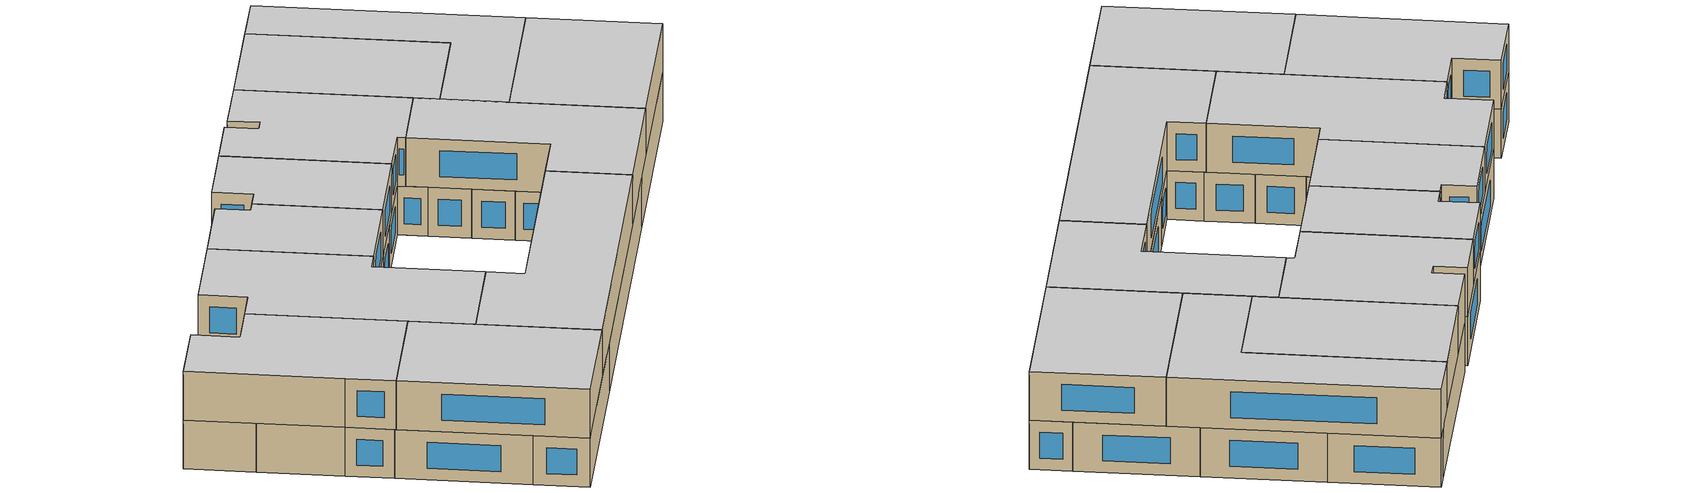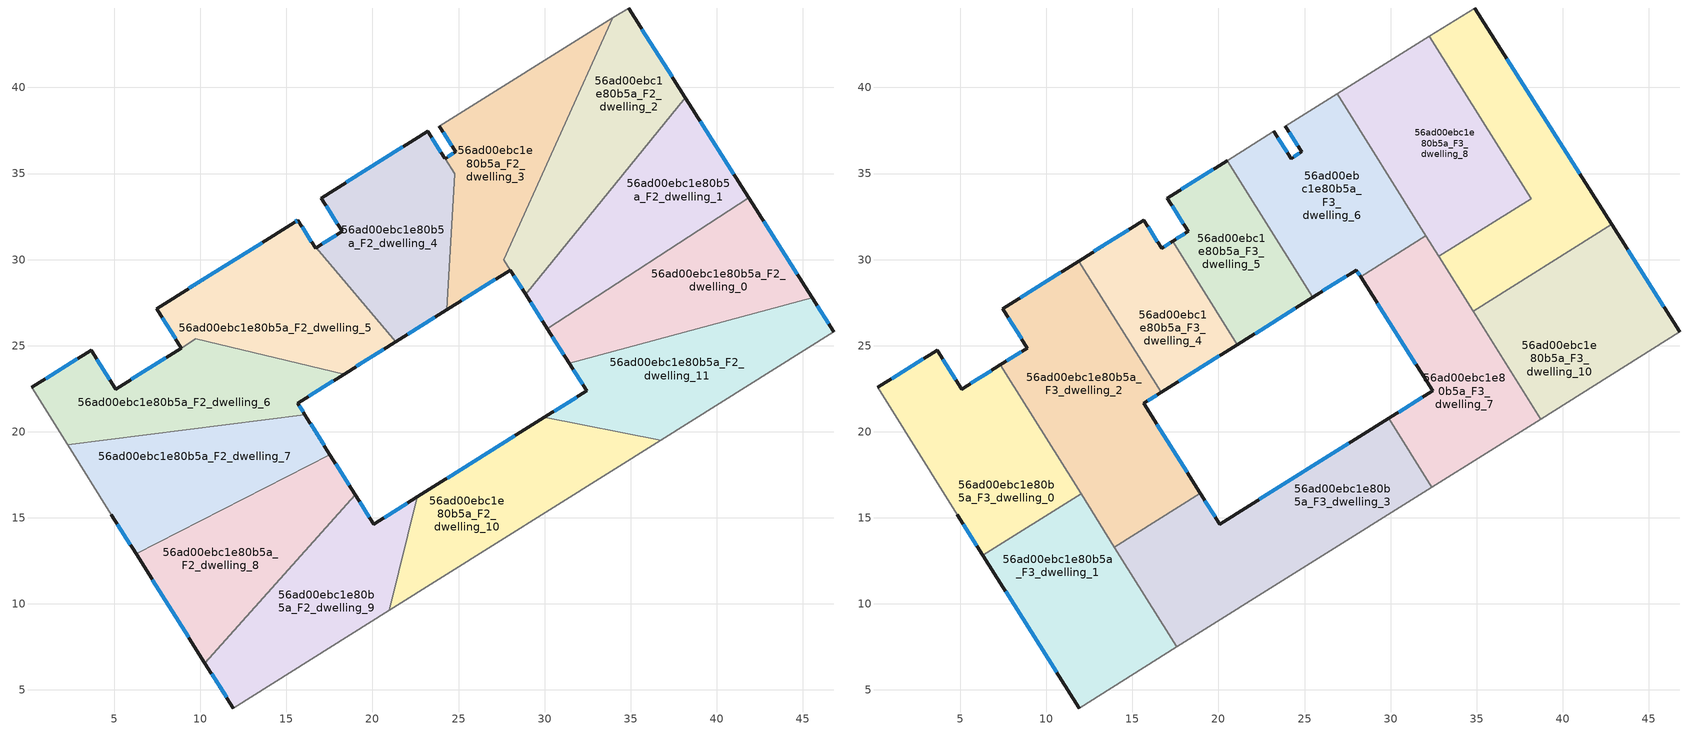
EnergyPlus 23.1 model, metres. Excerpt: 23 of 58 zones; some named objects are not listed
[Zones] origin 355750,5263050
56ad00ebc1e80b5a_F2_dwelling_0
 floor to 56ad00ebc1e80b5a_F1_dwelling_0 (EU_floor_Construction): 41.87,33.59 45.55,27.78 31.42,23.99 30.16,25.99 z6
 wall outside (EU_wall_Construction): 30.16,25.99 31.42,23.99 / 45.55,27.78 41.87,33.59 z6:9
 wall to 56ad00ebc1e80b5a_F2_dwelling_1 (EU_wall_Construction): 41.87,33.59 30.16,25.99 z6:9
 wall to 56ad00ebc1e80b5a_F2_dwelling_11 (EU_wall_Construction): 31.42,23.99 45.55,27.78 z6:9
 window (EU_Window_Construction): 30.46,25.52 31.13,24.46 / 44.69,29.14 42.73,32.23 z6.7:8.3
56ad00ebc1e80b5a_F2_dwelling_1
 floor to 56ad00ebc1e80b5a_F1_dwelling_1 (EU_floor_Construction): 38.18,39.41 41.87,33.59 30.16,25.99 28.9,27.99 z6
 wall outside (EU_wall_Construction): 28.9,27.99 30.16,25.99 / 41.87,33.59 38.18,39.41 z6:9
 wall to 56ad00ebc1e80b5a_F2_dwelling_2 (EU_wall_Construction): 38.18,39.41 28.9,27.99 z6:9
 window (EU_Window_Construction): 29.2,27.52 29.87,26.46 / 41,34.96 39.05,38.04 z6.7:8.3
 ceiling adiabatic (EU_roof_Construction): 32.05,31.39 31.89,31.66 31.28,30.91 z9
56ad00ebc1e80b5a_F2_dwelling_10
 floor to 56ad00ebc1e80b5a_F1_dwelling_10 (EU_floor_Construction): 36.75,19.5 20.97,9.62 22.61,16.22 29.99,20.84 z6
 wall outside (EU_wall_Construction): 29.99,20.84 22.61,16.22 z6:9
 wall to 56ad00ebc1e80b5a_F2_dwelling_11 (EU_wall_Construction): 36.75,19.5 29.99,20.84 z6:9
 wall adiabatic (EU_wall_Construction): 20.97,9.62 36.75,19.5 z6:9
 wall to 56ad00ebc1e80b5a_F2_dwelling_9 (EU_wall_Construction): 22.61,16.22 20.97,9.62 z6:9
 window (EU_Window_Construction): 28.26,19.75 24.34,17.31 z6.7:8.3
56ad00ebc1e80b5a_F2_dwelling_11
 floor to 56ad00ebc1e80b5a_F1_dwelling_11 (EU_floor_Construction): 45.55,27.78 46.81,25.8 36.75,19.5 29.99,20.84 32.44,22.37 31.42,23.99 z6
 wall outside (EU_wall_Construction): 31.42,23.99 32.44,22.37 29.99,20.84 / 46.81,25.8 45.55,27.78 z6:9
 wall adiabatic (EU_wall_Construction): 36.75,19.5 46.81,25.8 z6:9
 window (EU_Window_Construction): 31.87,22.01 30.57,21.2 / 31.66,23.61 32.2,22.75 / 46.51,26.26 45.85,27.31 z6.7:8.3
56ad00ebc1e80b5a_F2_dwelling_2
 floor to 56ad00ebc1e80b5a_F1_dwelling_2 (EU_floor_Construction): 34.88,44.62 38.18,39.41 28.9,27.99 27.64,29.99 33.97,44.05 z6
 wall outside (EU_wall_Construction): 38.18,39.41 34.88,44.62 / 28.01,29.4 28.9,27.99 z6:9
 wall adiabatic (EU_wall_Construction): 34.88,44.62 33.97,44.05 z6:9
 wall to 56ad00ebc1e80b5a_F2_dwelling_3 (EU_wall_Construction): 33.97,44.05 27.64,30 / 27.64,29.99 28.01,29.4 z6:9
 window (EU_Window_Construction): 37.41,40.63 35.66,43.39 / 28.22,29.07 28.69,28.32 z6.7:8.3
56ad00ebc1e80b5a_F2_dwelling_3
 floor to 56ad00ebc1e80b5a_F1_dwelling_3 (EU_floor_Construction): 33.97,44.05 27.64,29.99 28.01,29.4 24.33,27.09 24.77,34.99 24.22,35.87 24.84,36.27 23.88,37.76 z6
 wall outside (EU_wall_Construction): 23.88,37.76 24.84,36.27 24.22,35.87 / 24.33,27.09 28.01,29.4 z6:9
 wall to 56ad00ebc1e80b5a_F2_dwelling_4 (EU_wall_Construction): 24.22,35.87 24.77,34.99 24.33,27.09 z6:9
 wall adiabatic (EU_wall_Construction): 33.97,44.05 23.88,37.76 z6:9
 window (EU_Window_Construction): 24.7,36.18 24.36,35.97 / 24.11,37.41 24.62,36.62 / 25.2,27.63 27.15,28.85 z6.7:8.3
 ceiling adiabatic (EU_roof_Construction): 29.85,34.91 33.97,44.05 26.89,39.64 z9
56ad00ebc1e80b5a_F2_dwelling_4
 floor to 56ad00ebc1e80b5a_F1_dwelling_4 (EU_floor_Construction): 23.22,37.45 24.77,34.99 24.33,27.09 21.34,25.22 16.73,30.69 18.25,31.64 17.03,33.57 z6
 wall outside (EU_wall_Construction): 21.34,25.22 24.33,27.09 / 24.21,35.88 23.22,37.45 17.03,33.57 18.25,31.64 16.73,30.69 z6:9
 wall to 56ad00ebc1e80b5a_F2_dwelling_5 (EU_wall_Construction): 16.73,30.69 21.34,25.22 z6:9
 window (EU_Window_Construction): 22.05,25.66 23.63,26.65 / 17.89,31.42 17.09,30.91 / 17.32,33.12 17.96,32.09 / 21.77,36.54 18.49,34.48 / 23.98,36.25 23.46,37.08 z6.7:8.3
56ad00ebc1e80b5a_F2_dwelling_5
 floor to 56ad00ebc1e80b5a_F1_dwelling_5 (EU_floor_Construction): 16.73,30.69 21.34,25.22 18.37,23.35 9.74,25.39 8.9,24.86 7.46,27.15 15.48,32.17 15.67,32.29 16.7,30.67 z6
 wall outside (EU_wall_Construction): 16.73,30.69 16.7,30.67 15.67,32.29 15.48,32.17 7.46,27.15 8.9,24.86 / 18.37,23.35 21.34,25.22 z6:9
 wall to 56ad00ebc1e80b5a_F2_dwelling_6 (EU_wall_Construction): 8.9,24.86 9.74,25.39 18.37,23.35 z6:9
 window (EU_Window_Construction): 13.59,30.99 9.34,28.33 / 15.62,32.26 15.52,32.2 / 16.46,31.05 15.91,31.91 / 19.07,23.79 20.65,24.78 / 7.79,26.61 8.56,25.4 z6.7:8.3
56ad00ebc1e80b5a_F2_dwelling_6
 floor to 56ad00ebc1e80b5a_F1_dwelling_6 (EU_floor_Construction): 18.37,23.35 15.65,21.65 16.06,21 2.29,19.24 0.2,22.58 3.66,24.74 5.09,22.48 9.74,25.39 z6
 wall outside (EU_wall_Construction): 16.06,21 15.65,21.65 18.37,23.35 / 8.9,24.86 5.09,22.48 3.66,24.74 0.2,22.58 z6:9
 wall to 56ad00ebc1e80b5a_F2_dwelling_7 (EU_wall_Construction): 2.29,19.24 16.06,21 z6:9
 wall adiabatic (EU_wall_Construction): 0.2,22.58 2.29,19.24 z6:9
 window (EU_Window_Construction): 16.29,22.05 17.73,22.95 / 15.97,21.15 15.75,21.5 / 2.85,24.23 1.01,23.08 / 4.75,23.01 3.99,24.21 / 8,24.3 5.98,23.04 z6.7:8.3
56ad00ebc1e80b5a_F2_dwelling_7
 floor to 56ad00ebc1e80b5a_F1_dwelling_7 (EU_floor_Construction): 16.06,21 17.53,18.67 6.27,12.9 4.84,15.17 2.29,19.24 z6
 wall outside (EU_wall_Construction): 17.53,18.67 16.06,21 / 4.84,15.17 6.27,12.9 z6:9
 wall to 56ad00ebc1e80b5a_F2_dwelling_8 (EU_wall_Construction): 6.27,12.9 17.53,18.67 z6:9
 wall adiabatic (EU_wall_Construction): 2.29,19.24 4.84,15.17 z6:9
 window (EU_Window_Construction): 17.19,19.22 16.41,20.45 / 5.18,14.64 5.93,13.43 z6.7:8.3
56ad00ebc1e80b5a_F2_dwelling_8
 floor to 56ad00ebc1e80b5a_F1_dwelling_8 (EU_floor_Construction): 17.53,18.67 19,16.35 10.27,6.57 6.27,12.9 z6
 wall outside (EU_wall_Construction): 19,16.35 17.53,18.67 / 6.27,12.9 10.27,6.57 z6:9
 wall to 56ad00ebc1e80b5a_F2_dwelling_9 (EU_wall_Construction): 10.27,6.57 19,16.35 z6:9
 window (EU_Window_Construction): 18.65,16.89 17.87,18.13 / 7.21,11.41 9.33,8.05 z6.7:8.3
56ad00ebc1e80b5a_F2_dwelling_9
 floor to 56ad00ebc1e80b5a_F1_dwelling_9 (EU_floor_Construction): 22.61,16.22 20.97,9.62 11.92,3.95 10.27,6.57 19,16.35 20.08,14.64 z6
 wall outside (EU_wall_Construction): 22.61,16.22 20.08,14.64 19,16.35 / 10.27,6.57 11.92,3.95 z6:9
 wall adiabatic (EU_wall_Construction): 11.92,3.95 20.97,9.62 z6:9
 window (EU_Window_Construction): 19.82,15.04 19.25,15.95 / 22.02,15.85 20.67,15.01 / 10.66,5.95 11.54,4.56 z6.7:8.3
56ad00ebc1e80b5a_F3_dwelling_0
 floor to 56ad00ebc1e80b5a_F2_dwelling_7 (EU_floor_Construction): 9.65,20.18 12.02,16.4 7.17,13.37 6.27,12.9 4.84,15.17 2.29,19.24 z9
 floor to 56ad00ebc1e80b5a_F2_dwelling_6 (EU_floor_Construction): 7.33,23.88 9.65,20.18 2.29,19.24 0.2,22.58 3.66,24.74 5.09,22.48 z9
 floor to 56ad00ebc1e80b5a_F2_dwelling_8 (EU_floor_Construction): 7.17,13.37 6.32,12.83 6.27,12.9 z9
 wall outside (EU_wall_Construction): 4.84,15.17 6.32,12.83 / 7.33,23.88 5.09,22.48 3.66,24.74 0.2,22.58 z9:12
 wall to 56ad00ebc1e80b5a_F3_dwelling_1 (EU_wall_Construction): 6.32,12.83 12.02,16.4 z9:12
 wall adiabatic (EU_wall_Construction): 0.2,22.58 4.84,15.17 z9:12
 wall to 56ad00ebc1e80b5a_F3_dwelling_2 (EU_wall_Construction): 12.02,16.4 7.33,23.88 z9:12
 window (EU_Window_Construction): 5.19,14.62 5.97,13.38 / 2.85,24.23 1.01,23.08 / 4.75,23.01 3.99,24.21 / 6.8,23.55 5.61,22.81 z9.7:11.3
 ceiling to 56ad00ebc1e80b5a_F4_dwelling_0 (EU_floor_Construction): 12.02,16.4 7.33,23.88 5.09,22.48 3.66,24.74 0.2,22.58 4.84,15.17 6.32,12.83 z12
56ad00ebc1e80b5a_F3_dwelling_1
 floor to 56ad00ebc1e80b5a_F2_dwelling_8 (EU_floor_Construction): 12.28,15.98 14.91,11.77 10.27,6.57 6.32,12.83 7.17,13.37 z9
 floor to 56ad00ebc1e80b5a_F2_dwelling_9 (EU_floor_Construction): 14.91,11.77 17.59,7.5 11.92,3.95 10.27,6.57 z9
 floor to 56ad00ebc1e80b5a_F2_dwelling_7 (EU_floor_Construction): 12.02,16.4 12.28,15.98 7.17,13.37 z9
 wall outside (EU_wall_Construction): 6.32,12.83 11.92,3.95 z9:12
 wall adiabatic (EU_wall_Construction): 11.92,3.95 17.59,7.5 z9:12
 wall to 56ad00ebc1e80b5a_F3_dwelling_3 (EU_wall_Construction): 17.59,7.5 13.96,13.3 z9:12
 wall to 56ad00ebc1e80b5a_F3_dwelling_2 (EU_wall_Construction): 13.96,13.3 12.02,16.4 z9:12
 window (EU_Window_Construction): 7.63,10.74 10.61,6.04 z9.7:11.3
 ceiling to 56ad00ebc1e80b5a_F4_dwelling_1 (EU_floor_Construction): 17.59,7.5 12.02,16.4 6.32,12.83 11.92,3.95 z12
56ad00ebc1e80b5a_F3_dwelling_10
 floor to 56ad00ebc1e80b5a_F2_dwelling_0 (EU_floor_Construction): 42.85,32.05 45.55,27.78 35.93,25.2 34.8,27.01 z9
 floor to 56ad00ebc1e80b5a_F2_dwelling_11 (EU_floor_Construction): 45.55,27.78 46.81,25.8 38.73,20.74 35.93,25.2 z9
 wall outside (EU_wall_Construction): 46.81,25.8 42.85,32.05 z9:12
 wall to 56ad00ebc1e80b5a_F3_dwelling_9 (EU_wall_Construction): 42.85,32.05 34.8,27.01 z9:12
 wall adiabatic (EU_wall_Construction): 38.73,20.74 46.81,25.8 z9:12
 wall to 56ad00ebc1e80b5a_F3_dwelling_7 (EU_wall_Construction): 34.8,27.01 38.73,20.74 z9:12
 window (EU_Window_Construction): 45.88,27.26 43.78,30.58 z9.7:11.3
 ceiling to 56ad00ebc1e80b5a_F4_dwelling_10 (EU_floor_Construction): 46.81,25.8 42.85,32.05 34.8,27.01 38.73,20.74 z12
56ad00ebc1e80b5a_F3_dwelling_2
 floor to 56ad00ebc1e80b5a_F2_dwelling_6 (EU_floor_Construction): 15.58,24.01 16.66,22.28 15.65,21.65 16.06,21 9.65,20.18 7.33,23.88 9.74,25.39 z9
 floor to 56ad00ebc1e80b5a_F2_dwelling_7 (EU_floor_Construction): 16.06,21 17.53,18.67 12.28,15.98 9.65,20.18 z9
 floor to 56ad00ebc1e80b5a_F2_dwelling_5 (EU_floor_Construction): 11.88,29.92 15.58,24.01 9.74,25.39 8.9,24.86 7.46,27.15 z9
 floor to 56ad00ebc1e80b5a_F2_dwelling_8 (EU_floor_Construction): 17.53,18.67 18.95,16.42 13.96,13.3 12.28,15.98 z9
 wall outside (EU_wall_Construction): 18.95,16.42 15.65,21.65 16.66,22.28 / 11.88,29.92 7.46,27.15 8.9,24.86 7.33,23.88 z9:12
 wall to 56ad00ebc1e80b5a_F3_dwelling_4 (EU_wall_Construction): 16.66,22.28 11.88,29.92 z9:12
 wall to 56ad00ebc1e80b5a_F3_dwelling_3 (EU_wall_Construction): 13.96,13.3 18.95,16.42 z9:12
 window (EU_Window_Construction): 15.89,21.8 16.43,22.13 / 18.18,17.65 16.43,20.42 / 8.53,24.63 7.7,24.11 / 7.79,26.61 8.56,25.4 / 10.84,29.27 8.49,27.8 z9.7:11.3
 ceiling to 56ad00ebc1e80b5a_F4_dwelling_2 (EU_floor_Construction): 18.95,16.42 15.65,21.65 16.66,22.28 11.88,29.92 7.46,27.15 8.9,24.86 7.33,23.88 13.96,13.3 z12
56ad00ebc1e80b5a_F3_dwelling_3
 floor to 56ad00ebc1e80b5a_F2_dwelling_10 (EU_floor_Construction): 29.89,20.77 32.39,16.77 20.97,9.62 22.61,16.22 z9
 floor to 56ad00ebc1e80b5a_F2_dwelling_9 (EU_floor_Construction): 22.61,16.22 20.97,9.62 17.59,7.5 14.91,11.77 19,16.35 20.08,14.64 z9
 floor to 56ad00ebc1e80b5a_F2_dwelling_8 (EU_floor_Construction): 18.95,16.42 19,16.35 14.91,11.77 13.96,13.3 z9
 wall outside (EU_wall_Construction): 29.89,20.77 20.08,14.64 18.95,16.42 z9:12
 wall to 56ad00ebc1e80b5a_F3_dwelling_7 (EU_wall_Construction): 32.39,16.77 29.89,20.77 z9:12
 wall adiabatic (EU_wall_Construction): 17.59,7.5 32.39,16.77 z9:12
 window (EU_Window_Construction): 19.81,15.06 19.21,16 / 27.58,19.33 22.38,16.08 z9.7:11.3
 ceiling to 56ad00ebc1e80b5a_F4_dwelling_3 (EU_floor_Construction): 32.39,16.77 29.89,20.77 20.08,14.64 18.95,16.42 13.96,13.3 17.59,7.5 z12
56ad00ebc1e80b5a_F3_dwelling_4
 floor to 56ad00ebc1e80b5a_F2_dwelling_5 (EU_floor_Construction): 16.73,30.69 20,26.81 21.1,25.06 18.37,23.35 15.58,24.01 11.88,29.92 15.67,32.29 16.7,30.67 z9
 floor to 56ad00ebc1e80b5a_F2_dwelling_6 (EU_floor_Construction): 18.37,23.35 16.66,22.28 15.58,24.01 z9
 floor to 56ad00ebc1e80b5a_F2_dwelling_4 (EU_floor_Construction): 17.34,31.07 20,26.81 16.73,30.69 z9
 wall outside (EU_wall_Construction): 16.66,22.28 21.1,25.06 / 17.34,31.07 16.7,30.67 15.67,32.29 11.88,29.92 z9:12
 wall to 56ad00ebc1e80b5a_F3_dwelling_5 (EU_wall_Construction): 21.1,25.06 17.34,31.07 z9:12
 window (EU_Window_Construction): 17.7,22.94 20.06,24.41 / 14.78,31.73 12.77,30.48 / 16.46,31.05 15.91,31.91 / 17.19,30.97 16.85,30.76 z9.7:11.3
 ceiling to 56ad00ebc1e80b5a_F4_dwelling_4 (EU_floor_Construction): 21.1,25.06 17.34,31.07 16.7,30.67 15.67,32.29 11.88,29.92 16.66,22.28 z12
56ad00ebc1e80b5a_F3_dwelling_5
 floor to 56ad00ebc1e80b5a_F2_dwelling_4 (EU_floor_Construction): 20.51,35.75 24.46,29.43 24.33,27.09 21.34,25.22 20,26.81 17.34,31.07 18.25,31.64 17.03,33.57 z9
 floor to 56ad00ebc1e80b5a_F2_dwelling_3 (EU_floor_Construction): 24.46,29.43 25.48,27.81 24.33,27.09 z9
 floor to 56ad00ebc1e80b5a_F2_dwelling_5 (EU_floor_Construction): 20,26.81 21.34,25.22 21.1,25.06 z9
 wall outside (EU_wall_Construction): 21.1,25.06 25.48,27.81 / 20.51,35.75 17.03,33.57 18.25,31.64 17.34,31.07 z9:12
 wall to 56ad00ebc1e80b5a_F3_dwelling_6 (EU_wall_Construction): 25.48,27.81 20.51,35.75 z9:12
 window (EU_Window_Construction): 22.13,25.71 24.45,27.16 / 18.04,31.5 17.55,31.2 / 17.32,33.12 17.96,32.09 / 19.69,35.24 17.85,34.08 z9.7:11.3
 ceiling to 56ad00ebc1e80b5a_F4_dwelling_5 (EU_floor_Construction): 25.48,27.81 20.51,35.75 17.03,33.57 18.25,31.64 17.34,31.07 21.1,25.06 z12
56ad00ebc1e80b5a_F3_dwelling_6
 floor to 56ad00ebc1e80b5a_F2_dwelling_3 (EU_floor_Construction): 26.89,39.64 29.85,34.91 27.64,29.99 28.01,29.4 25.48,27.81 24.46,29.43 24.77,34.99 24.22,35.87 24.84,36.27 23.88,37.76 z9
 floor to 56ad00ebc1e80b5a_F2_dwelling_2 (EU_floor_Construction): 29.85,34.91 31.89,31.66 31.28,30.91 28.26,29.02 27.64,29.99 z9
 floor to 56ad00ebc1e80b5a_F2_dwelling_4 (EU_floor_Construction): 23.22,37.45 24.77,34.99 24.46,29.43 20.51,35.75 z9
 floor adiabatic (EU_floor_Construction): 31.89,31.66 32.05,31.39 31.28,30.91 z9
 wall outside (EU_wall_Construction): 23.88,37.76 24.84,36.27 24.22,35.87 23.22,37.45 / 25.48,27.81 28.01,29.4 28.25,29.01 z9:12
 wall adiabatic (EU_wall_Construction): 23.22,37.45 20.51,35.75 / 26.89,39.64 23.88,37.76 z9:12
 wall to 56ad00ebc1e80b5a_F3_dwelling_7 (EU_wall_Construction): 28.25,29.01 32.05,31.39 z9:12
 wall to 56ad00ebc1e80b5a_F3_dwelling_8 (EU_wall_Construction): 32.05,31.39 26.89,39.64 z9:12
 window (EU_Window_Construction): 23.98,36.24 23.46,37.08 / 24.7,36.18 24.36,35.97 / 24.11,37.41 24.62,36.62 / 28.07,29.31 28.2,29.1 / 26.07,28.18 27.42,29.02 z9.7:11.3
 ceiling to 56ad00ebc1e80b5a_F4_dwelling_6 (EU_floor_Construction): 32.05,31.39 26.89,39.64 23.88,37.76 24.84,36.27 24.22,35.87 23.22,37.45 20.51,35.75 25.48,27.81 28.01,29.4 28.25,29.01 z12
56ad00ebc1e80b5a_F3_dwelling_7
 floor to 56ad00ebc1e80b5a_F2_dwelling_11 (EU_floor_Construction): 35.93,25.2 38.73,20.74 36.75,19.5 29.99,20.84 32.44,22.37 31.42,23.99 z9
 floor to 56ad00ebc1e80b5a_F2_dwelling_0 (EU_floor_Construction): 33.91,28.42 35.93,25.2 31.42,23.99 30.16,25.99 z9
 floor to 56ad00ebc1e80b5a_F2_dwelling_10 (EU_floor_Construction): 36.75,19.5 32.39,16.77 29.89,20.77 29.99,20.84 z9
 floor to 56ad00ebc1e80b5a_F2_dwelling_1 (EU_floor_Construction): 32.05,31.39 33.91,28.42 30.16,25.99 28.9,27.99 31.28,30.91 z9
 floor to 56ad00ebc1e80b5a_F2_dwelling_2 (EU_floor_Construction): 31.28,30.91 28.9,27.99 28.82,28.12 28.26,29.02 z9
 wall outside (EU_wall_Construction): 28.25,29.01 32.44,22.37 29.89,20.77 z9:12
 wall adiabatic (EU_wall_Construction): 32.39,16.77 38.73,20.74 z9:12
 wall to 56ad00ebc1e80b5a_F3_dwelling_9 (EU_wall_Construction): 34.8,27.01 32.81,30.18 z9:12
 wall to 56ad00ebc1e80b5a_F3_dwelling_8 (EU_wall_Construction): 32.81,30.18 32.05,31.39 z9:12
 window (EU_Window_Construction): 31.84,22 30.49,21.15 / 29.24,27.45 31.46,23.93 z9.7:11.3
 ceiling to 56ad00ebc1e80b5a_F4_dwelling_7 (EU_floor_Construction): 38.73,20.74 32.05,31.39 28.25,29.01 32.44,22.37 29.89,20.77 32.39,16.77 z12
56ad00ebc1e80b5a_F3_dwelling_8
 floor to 56ad00ebc1e80b5a_F2_dwelling_2 (EU_floor_Construction): 32.97,41.83 36.1,36.84 31.89,31.66 29.85,34.91 z9
 floor adiabatic (EU_floor_Construction): 32.25,42.98 32.97,41.83 29.85,34.91 26.89,39.64 z9
 floor to 56ad00ebc1e80b5a_F2_dwelling_1 (EU_floor_Construction): 36.1,36.84 38.16,33.54 32.81,30.18 31.89,31.66 z9
 wall to 56ad00ebc1e80b5a_F3_dwelling_9 (EU_wall_Construction): 32.81,30.18 38.16,33.54 32.25,42.98 z9:12
 wall adiabatic (EU_wall_Construction): 32.25,42.98 26.89,39.64 z9:12
 ceiling to 56ad00ebc1e80b5a_F4_dwelling_8 (EU_floor_Construction): 38.16,33.54 32.25,42.98 26.89,39.64 32.81,30.18 z12
56ad00ebc1e80b5a_F3_dwelling_9
 floor to 56ad00ebc1e80b5a_F2_dwelling_1 (EU_floor_Construction): 38.18,39.41 41.87,33.59 33.91,28.42 32.81,30.18 38.16,33.54 36.1,36.84 z9
 floor to 56ad00ebc1e80b5a_F2_dwelling_2 (EU_floor_Construction): 34.88,44.62 38.18,39.41 36.1,36.84 32.97,41.83 33.97,44.05 z9
 floor to 56ad00ebc1e80b5a_F2_dwelling_0 (EU_floor_Construction): 41.87,33.59 42.85,32.05 34.8,27.01 33.91,28.42 z9
 floor adiabatic (EU_floor_Construction): 33.97,44.05 32.97,41.83 32.25,42.98 z9
 wall outside (EU_wall_Construction): 42.85,32.05 34.88,44.62 z9:12
 wall adiabatic (EU_wall_Construction): 34.88,44.62 32.25,42.98 z9:12
 window (EU_Window_Construction): 40.98,35 36.75,41.67 z9.7:11.3
 ceiling to 56ad00ebc1e80b5a_F4_dwelling_9 (EU_floor_Construction): 42.85,32.05 34.88,44.62 32.25,42.98 38.16,33.54 32.81,30.18 34.8,27.01 z12
[Building]
EU S2 Campaign: North Axis=0; Terrain=City; Solar Distribution=FullExterior
[Site:Location]
Budapest.Ferenc.Liszt.Intl.AP: Latitude=47.437; Longitude=19.256; Time Zone=1; Elevation=185
[SizingPeriod:WeatherFileDays]
AnnualSizingPeriod: Begin Month=1; Begin Day of Month=1; End Month=12; End Day of Month=31; Day of Week for Start Day=Monday; Use Weather File Daylight Saving Period=No; Use Weather File Rain and Snow Indicators=No
[MATERIAL]
EU_InternalMass_Material: Roughness=MediumRough; Thickness=0.1; Conductivity=1; Density=1800; Specific Heat=900; Thermal Absorptance=0.9; Solar Absorptance=0.7; Visible Absorptance=0.7
[MATERIAL:NOMASS] Roughness=MediumRough; Thermal Absorptance=0.9; Solar Absorptance=0.7; Visible Absorptance=0.7
Name | Thermal Resistance
EU_wall_NoMass | 0.832559
EU_roof_NoMass | 1.39638
EU_floor_NoMass | 0.872794
[WINDOWMATERIAL:SIMPLEGLAZINGSYSTEM]
EU_Window_SimpleGlazing: UFactor=2.79869; Solar Heat Gain Coefficient=0.75; Visible Transmittance=0.75
[CONSTRUCTION]
EU_wall_Construction: EU_wall_NoMass
EU_roof_Construction: EU_roof_NoMass
EU_floor_Construction: EU_floor_NoMass
EU_Window_Construction: EU_Window_SimpleGlazing
EU_InternalMass_Construction: EU_InternalMass_Material
[ZONE] Type=1; Multiplier=1; Ceiling Height=autocalculate; Floor Area=autocalculate; Part of Total Floor Area=Yes
Name | Volume
56ad00ebc1e80b5a_F2_dwelling_0 | 193.607
56ad00ebc1e80b5a_F3_dwelling_0; 56ad00ebc1e80b5a_F3_dwelling_9 | 211.201
56ad00ebc1e80b5a_F2_dwelling_1 | 193.589
56ad00ebc1e80b5a_F3_dwelling_1 | 211.216
56ad00ebc1e80b5a_F2_dwelling_10 | 193.592
56ad00ebc1e80b5a_F3_dwelling_10 | 211.165
56ad00ebc1e80b5a_F2_dwelling_11 | 193.602
56ad00ebc1e80b5a_F2_dwelling_2 | 192.491
56ad00ebc1e80b5a_F3_dwelling_2 | 284.892
56ad00ebc1e80b5a_F2_dwelling_3 | 199.262
56ad00ebc1e80b5a_F3_dwelling_3 | 284.901
56ad00ebc1e80b5a_F2_dwelling_4 | 188.495
56ad00ebc1e80b5a_F3_dwelling_4 | 137.043
56ad00ebc1e80b5a_F2_dwelling_5 | 195.666
56ad00ebc1e80b5a_F3_dwelling_5 | 137.954
56ad00ebc1e80b5a_F2_dwelling_6 | 192.073
56ad00ebc1e80b5a_F3_dwelling_6 | 211.184
56ad00ebc1e80b5a_F2_dwelling_7 | 193.564
56ad00ebc1e80b5a_F3_dwelling_7 | 211.195
56ad00ebc1e80b5a_F2_dwelling_8 | 193.62
56ad00ebc1e80b5a_F3_dwelling_8 | 211.198
56ad00ebc1e80b5a_F2_dwelling_9 | 193.616
[INTERNALMASS] Construction=EU_InternalMass_Construction
Name | Zone or ZoneList | Surface Area
56ad00ebc1e80b5a_F2_dwelling_0_EU_InternalMass | 56ad00ebc1e80b5a_F2_dwelling_0 | 64.5357
56ad00ebc1e80b5a_F2_dwelling_1_EU_InternalMass | 56ad00ebc1e80b5a_F2_dwelling_1 | 64.5297
56ad00ebc1e80b5a_F2_dwelling_2_EU_InternalMass | 56ad00ebc1e80b5a_F2_dwelling_2 | 64.1655
56ad00ebc1e80b5a_F2_dwelling_3_EU_InternalMass | 56ad00ebc1e80b5a_F2_dwelling_3 | 66.4149
56ad00ebc1e80b5a_F2_dwelling_4_EU_InternalMass | 56ad00ebc1e80b5a_F2_dwelling_4 | 62.8324
56ad00ebc1e80b5a_F2_dwelling_5_EU_InternalMass | 56ad00ebc1e80b5a_F2_dwelling_5 | 65.2215
56ad00ebc1e80b5a_F2_dwelling_6_EU_InternalMass | 56ad00ebc1e80b5a_F2_dwelling_6 | 64.0316
56ad00ebc1e80b5a_F2_dwelling_7_EU_InternalMass | 56ad00ebc1e80b5a_F2_dwelling_7 | 64.5212
56ad00ebc1e80b5a_F2_dwelling_8_EU_InternalMass | 56ad00ebc1e80b5a_F2_dwelling_8 | 64.5401
56ad00ebc1e80b5a_F2_dwelling_9_EU_InternalMass | 56ad00ebc1e80b5a_F2_dwelling_9 | 64.5279
56ad00ebc1e80b5a_F2_dwelling_10_EU_InternalMass | 56ad00ebc1e80b5a_F2_dwelling_10 | 64.5308
56ad00ebc1e80b5a_F2_dwelling_11_EU_InternalMass | 56ad00ebc1e80b5a_F2_dwelling_11 | 64.534
56ad00ebc1e80b5a_F3_dwelling_0_EU_InternalMass | 56ad00ebc1e80b5a_F3_dwelling_0 | 70.4003
56ad00ebc1e80b5a_F3_dwelling_1_EU_InternalMass | 56ad00ebc1e80b5a_F3_dwelling_1 | 70.3989
56ad00ebc1e80b5a_F3_dwelling_2_EU_InternalMass | 56ad00ebc1e80b5a_F3_dwelling_2 | 94.9643
56ad00ebc1e80b5a_F3_dwelling_3_EU_InternalMass | 56ad00ebc1e80b5a_F3_dwelling_3 | 94.9614
56ad00ebc1e80b5a_F3_dwelling_4_EU_InternalMass | 56ad00ebc1e80b5a_F3_dwelling_4 | 45.6812
56ad00ebc1e80b5a_F3_dwelling_5_EU_InternalMass | 56ad00ebc1e80b5a_F3_dwelling_5 | 45.9846
56ad00ebc1e80b5a_F3_dwelling_6_EU_InternalMass | 56ad00ebc1e80b5a_F3_dwelling_6 | 70.394
56ad00ebc1e80b5a_F3_dwelling_7_EU_InternalMass | 56ad00ebc1e80b5a_F3_dwelling_7 | 70.4002
56ad00ebc1e80b5a_F3_dwelling_8_EU_InternalMass | 56ad00ebc1e80b5a_F3_dwelling_8 | 70.3995
56ad00ebc1e80b5a_F3_dwelling_9_EU_InternalMass | 56ad00ebc1e80b5a_F3_dwelling_9 | 70.4004
56ad00ebc1e80b5a_F3_dwelling_10_EU_InternalMass | 56ad00ebc1e80b5a_F3_dwelling_10 | 70.3911
[OTHEREQUIPMENT] Fuel Type=Electricity; Design Level Calculation Method=Watts/Area; Power per Zone Floor Area=1; Fraction Latent=0; Fraction Radiant=0; Fraction Lost=0; Carbon Dioxide Generation Rate=0; EndUse Subcategory=EU_Step8_InternalGains
Name | Zone or ZoneList or Space or SpaceList | Schedule
EU_Step8_InternalGain_56ad00ebc1e80b5a_F2_dwelling_0_f000 | 56ad00ebc1e80b5a_F2_dwelling_0 | EU_Step8_GainSchedule_56ad00ebc1e80b5a_F2_dwelling_0_f000
EU_Step8_InternalGain_56ad00ebc1e80b5a_F2_dwelling_1_f000 | 56ad00ebc1e80b5a_F2_dwelling_1 | EU_Step8_GainSchedule_56ad00ebc1e80b5a_F2_dwelling_1_f000
EU_Step8_InternalGain_56ad00ebc1e80b5a_F2_dwelling_2_f000 | 56ad00ebc1e80b5a_F2_dwelling_2 | EU_Step8_GainSchedule_56ad00ebc1e80b5a_F2_dwelling_2_f000
EU_Step8_InternalGain_56ad00ebc1e80b5a_F2_dwelling_3_f000 | 56ad00ebc1e80b5a_F2_dwelling_3 | EU_Step8_GainSchedule_56ad00ebc1e80b5a_F2_dwelling_3_f000
EU_Step8_InternalGain_56ad00ebc1e80b5a_F2_dwelling_4_f000 | 56ad00ebc1e80b5a_F2_dwelling_4 | EU_Step8_GainSchedule_56ad00ebc1e80b5a_F2_dwelling_4_f000
EU_Step8_InternalGain_56ad00ebc1e80b5a_F2_dwelling_5_f000 | 56ad00ebc1e80b5a_F2_dwelling_5 | EU_Step8_GainSchedule_56ad00ebc1e80b5a_F2_dwelling_5_f000
EU_Step8_InternalGain_56ad00ebc1e80b5a_F2_dwelling_6_f000 | 56ad00ebc1e80b5a_F2_dwelling_6 | EU_Step8_GainSchedule_56ad00ebc1e80b5a_F2_dwelling_6_f000
EU_Step8_InternalGain_56ad00ebc1e80b5a_F2_dwelling_7_f000 | 56ad00ebc1e80b5a_F2_dwelling_7 | EU_Step8_GainSchedule_56ad00ebc1e80b5a_F2_dwelling_7_f000
EU_Step8_InternalGain_56ad00ebc1e80b5a_F2_dwelling_8_f000 | 56ad00ebc1e80b5a_F2_dwelling_8 | EU_Step8_GainSchedule_56ad00ebc1e80b5a_F2_dwelling_8_f000
EU_Step8_InternalGain_56ad00ebc1e80b5a_F2_dwelling_9_f000 | 56ad00ebc1e80b5a_F2_dwelling_9 | EU_Step8_GainSchedule_56ad00ebc1e80b5a_F2_dwelling_9_f000
EU_Step8_InternalGain_56ad00ebc1e80b5a_F2_dwelling_10_f000 | 56ad00ebc1e80b5a_F2_dwelling_10 | EU_Step8_GainSchedule_56ad00ebc1e80b5a_F2_dwelling_10_f000
EU_Step8_InternalGain_56ad00ebc1e80b5a_F2_dwelling_11_f000 | 56ad00ebc1e80b5a_F2_dwelling_11 | EU_Step8_GainSchedule_56ad00ebc1e80b5a_F2_dwelling_11_f000
EU_Step8_InternalGain_56ad00ebc1e80b5a_F3_dwelling_0_f000 | 56ad00ebc1e80b5a_F3_dwelling_0 | EU_Step8_GainSchedule_56ad00ebc1e80b5a_F3_dwelling_0_f000
EU_Step8_InternalGain_56ad00ebc1e80b5a_F3_dwelling_1_f000 | 56ad00ebc1e80b5a_F3_dwelling_1 | EU_Step8_GainSchedule_56ad00ebc1e80b5a_F3_dwelling_1_f000
EU_Step8_InternalGain_56ad00ebc1e80b5a_F3_dwelling_2_f000 | 56ad00ebc1e80b5a_F3_dwelling_2 | EU_Step8_GainSchedule_56ad00ebc1e80b5a_F3_dwelling_2_f000
EU_Step8_InternalGain_56ad00ebc1e80b5a_F3_dwelling_3_f000 | 56ad00ebc1e80b5a_F3_dwelling_3 | EU_Step8_GainSchedule_56ad00ebc1e80b5a_F3_dwelling_3_f000
EU_Step8_InternalGain_56ad00ebc1e80b5a_F3_dwelling_4_f000 | 56ad00ebc1e80b5a_F3_dwelling_4 | EU_Step8_GainSchedule_56ad00ebc1e80b5a_F3_dwelling_4_f000
EU_Step8_InternalGain_56ad00ebc1e80b5a_F3_dwelling_5_f000 | 56ad00ebc1e80b5a_F3_dwelling_5 | EU_Step8_GainSchedule_56ad00ebc1e80b5a_F3_dwelling_5_f000
EU_Step8_InternalGain_56ad00ebc1e80b5a_F3_dwelling_6_f000 | 56ad00ebc1e80b5a_F3_dwelling_6 | EU_Step8_GainSchedule_56ad00ebc1e80b5a_F3_dwelling_6_f000
EU_Step8_InternalGain_56ad00ebc1e80b5a_F3_dwelling_7_f000 | 56ad00ebc1e80b5a_F3_dwelling_7 | EU_Step8_GainSchedule_56ad00ebc1e80b5a_F3_dwelling_7_f000
EU_Step8_InternalGain_56ad00ebc1e80b5a_F3_dwelling_8_f000 | 56ad00ebc1e80b5a_F3_dwelling_8 | EU_Step8_GainSchedule_56ad00ebc1e80b5a_F3_dwelling_8_f000
EU_Step8_InternalGain_56ad00ebc1e80b5a_F3_dwelling_9_f000 | 56ad00ebc1e80b5a_F3_dwelling_9 | EU_Step8_GainSchedule_56ad00ebc1e80b5a_F3_dwelling_9_f000
EU_Step8_InternalGain_56ad00ebc1e80b5a_F3_dwelling_10_f000 | 56ad00ebc1e80b5a_F3_dwelling_10 | EU_Step8_GainSchedule_56ad00ebc1e80b5a_F3_dwelling_10_f000
[ZONEVENTILATION:DESIGNFLOWRATE] Schedule=EU_AlwaysOn; Design Flow Rate Calculation Method=AirChanges/Hour; Air Changes per Hour=0.475469; Ventilation Type=Natural; Fan Pressure Rise=0; Fan Total Efficiency=1; Constant Term Coefficient=1; Temperature Term Coefficient=0; Velocity Term Coefficient=0; Velocity Squared Term Coefficient=0; Minimum Indoor Temperature=-100; Maximum Indoor Temperature=100; Delta Temperature=-100; Minimum Outdoor Temperature=-100; Maximum Outdoor Temperature=100; Maximum Wind Speed=40
Name | Zone or ZoneList or Space or SpaceList
EU_ConstantAir_56ad00ebc1e80b5a_F2_dwelling_0 | 56ad00ebc1e80b5a_F2_dwelling_0
EU_ConstantAir_56ad00ebc1e80b5a_F2_dwelling_1 | 56ad00ebc1e80b5a_F2_dwelling_1
EU_ConstantAir_56ad00ebc1e80b5a_F2_dwelling_2 | 56ad00ebc1e80b5a_F2_dwelling_2
EU_ConstantAir_56ad00ebc1e80b5a_F2_dwelling_3 | 56ad00ebc1e80b5a_F2_dwelling_3
EU_ConstantAir_56ad00ebc1e80b5a_F2_dwelling_4 | 56ad00ebc1e80b5a_F2_dwelling_4
EU_ConstantAir_56ad00ebc1e80b5a_F2_dwelling_5 | 56ad00ebc1e80b5a_F2_dwelling_5
EU_ConstantAir_56ad00ebc1e80b5a_F2_dwelling_6 | 56ad00ebc1e80b5a_F2_dwelling_6
EU_ConstantAir_56ad00ebc1e80b5a_F2_dwelling_7 | 56ad00ebc1e80b5a_F2_dwelling_7
EU_ConstantAir_56ad00ebc1e80b5a_F2_dwelling_8 | 56ad00ebc1e80b5a_F2_dwelling_8
EU_ConstantAir_56ad00ebc1e80b5a_F2_dwelling_9 | 56ad00ebc1e80b5a_F2_dwelling_9
EU_ConstantAir_56ad00ebc1e80b5a_F2_dwelling_10 | 56ad00ebc1e80b5a_F2_dwelling_10
EU_ConstantAir_56ad00ebc1e80b5a_F2_dwelling_11 | 56ad00ebc1e80b5a_F2_dwelling_11
EU_ConstantAir_56ad00ebc1e80b5a_F3_dwelling_0 | 56ad00ebc1e80b5a_F3_dwelling_0
EU_ConstantAir_56ad00ebc1e80b5a_F3_dwelling_1 | 56ad00ebc1e80b5a_F3_dwelling_1
EU_ConstantAir_56ad00ebc1e80b5a_F3_dwelling_2 | 56ad00ebc1e80b5a_F3_dwelling_2
EU_ConstantAir_56ad00ebc1e80b5a_F3_dwelling_3 | 56ad00ebc1e80b5a_F3_dwelling_3
EU_ConstantAir_56ad00ebc1e80b5a_F3_dwelling_4 | 56ad00ebc1e80b5a_F3_dwelling_4
EU_ConstantAir_56ad00ebc1e80b5a_F3_dwelling_5 | 56ad00ebc1e80b5a_F3_dwelling_5
EU_ConstantAir_56ad00ebc1e80b5a_F3_dwelling_6 | 56ad00ebc1e80b5a_F3_dwelling_6
EU_ConstantAir_56ad00ebc1e80b5a_F3_dwelling_7 | 56ad00ebc1e80b5a_F3_dwelling_7
EU_ConstantAir_56ad00ebc1e80b5a_F3_dwelling_8 | 56ad00ebc1e80b5a_F3_dwelling_8
EU_ConstantAir_56ad00ebc1e80b5a_F3_dwelling_9 | 56ad00ebc1e80b5a_F3_dwelling_9
EU_ConstantAir_56ad00ebc1e80b5a_F3_dwelling_10 | 56ad00ebc1e80b5a_F3_dwelling_10
[HVACTEMPLATE:ZONE:IDEALLOADSAIRSYSTEM] System Availability Schedule=EU_AlwaysOn; Maximum Heating Supply Air Temperature=50; Minimum Cooling Supply Air Temperature=13; Maximum Heating Supply Air Humidity Ratio=0.0156; Minimum Cooling Supply Air Humidity Ratio=0.0077; Heating Limit=NoLimit; Cooling Limit=NoLimit; Heating Availability Schedule=EU_AlwaysOn; Cooling Availability Schedule=EU_CoolingOff; Dehumidification Control Type=ConstantSensibleHeatRatio; Cooling Sensible Heat Ratio=0.7; Dehumidification Setpoint=60; Humidification Control Type=None; Humidification Setpoint=30; Outdoor Air Method=None; Outdoor Air Flow Rate per Person=0.00944; Outdoor Air Flow Rate per Zone Floor Area=0; Outdoor Air Flow Rate per Zone=0; Demand Controlled Ventilation Type=None; Outdoor Air Economizer Type=NoEconomizer; Heat Recovery Type=None; Sensible Heat Recovery Effectiveness=0.7; Latent Heat Recovery Effectiveness=0.65
Name | Template Thermostat
56ad00ebc1e80b5a_F2_dwelling_0 | EU_HeatOnly_56ad00ebc1e80b5a_F2_dwelling_0
56ad00ebc1e80b5a_F2_dwelling_1 | EU_HeatOnly_56ad00ebc1e80b5a_F2_dwelling_1
56ad00ebc1e80b5a_F2_dwelling_2 | EU_HeatOnly_56ad00ebc1e80b5a_F2_dwelling_2
56ad00ebc1e80b5a_F2_dwelling_3 | EU_HeatOnly_56ad00ebc1e80b5a_F2_dwelling_3
56ad00ebc1e80b5a_F2_dwelling_4 | EU_HeatOnly_56ad00ebc1e80b5a_F2_dwelling_4
56ad00ebc1e80b5a_F2_dwelling_5 | EU_HeatOnly_56ad00ebc1e80b5a_F2_dwelling_5
56ad00ebc1e80b5a_F2_dwelling_6 | EU_HeatOnly_56ad00ebc1e80b5a_F2_dwelling_6
56ad00ebc1e80b5a_F2_dwelling_7 | EU_HeatOnly_56ad00ebc1e80b5a_F2_dwelling_7
56ad00ebc1e80b5a_F2_dwelling_8 | EU_HeatOnly_56ad00ebc1e80b5a_F2_dwelling_8
56ad00ebc1e80b5a_F2_dwelling_9 | EU_HeatOnly_56ad00ebc1e80b5a_F2_dwelling_9
56ad00ebc1e80b5a_F2_dwelling_10 | EU_HeatOnly_56ad00ebc1e80b5a_F2_dwelling_10
56ad00ebc1e80b5a_F2_dwelling_11 | EU_HeatOnly_56ad00ebc1e80b5a_F2_dwelling_11
56ad00ebc1e80b5a_F3_dwelling_0 | EU_HeatOnly_56ad00ebc1e80b5a_F3_dwelling_0
56ad00ebc1e80b5a_F3_dwelling_1 | EU_HeatOnly_56ad00ebc1e80b5a_F3_dwelling_1
56ad00ebc1e80b5a_F3_dwelling_2 | EU_HeatOnly_56ad00ebc1e80b5a_F3_dwelling_2
56ad00ebc1e80b5a_F3_dwelling_3 | EU_HeatOnly_56ad00ebc1e80b5a_F3_dwelling_3
56ad00ebc1e80b5a_F3_dwelling_4 | EU_HeatOnly_56ad00ebc1e80b5a_F3_dwelling_4
56ad00ebc1e80b5a_F3_dwelling_5 | EU_HeatOnly_56ad00ebc1e80b5a_F3_dwelling_5
56ad00ebc1e80b5a_F3_dwelling_6 | EU_HeatOnly_56ad00ebc1e80b5a_F3_dwelling_6
56ad00ebc1e80b5a_F3_dwelling_7 | EU_HeatOnly_56ad00ebc1e80b5a_F3_dwelling_7
56ad00ebc1e80b5a_F3_dwelling_8 | EU_HeatOnly_56ad00ebc1e80b5a_F3_dwelling_8
56ad00ebc1e80b5a_F3_dwelling_9 | EU_HeatOnly_56ad00ebc1e80b5a_F3_dwelling_9
56ad00ebc1e80b5a_F3_dwelling_10 | EU_HeatOnly_56ad00ebc1e80b5a_F3_dwelling_10
[SIZING:ZONE] Zone Cooling Design Supply Air Temperature Input Method=SupplyAirTemperature; Zone Cooling Design Supply Air Temperature=13; Zone Heating Design Supply Air Temperature Input Method=SupplyAirTemperature; Zone Heating Design Supply Air Temperature=50; Zone Cooling Design Supply Air Humidity Ratio=0.008; Zone Heating Design Supply Air Humidity Ratio=0.008; Cooling Design Air Flow Method=DesignDay; Cooling Design Air Flow Rate=0; Cooling Minimum Air Flow per Zone Floor Area=0.000762; Cooling Minimum Air Flow=0; Cooling Minimum Air Flow Fraction=0.2; Heating Design Air Flow Method=DesignDay; Heating Design Air Flow Rate=0; Heating Maximum Air Flow per Zone Floor Area=0.002032; Heating Maximum Air Flow=0.141576; Heating Maximum Air Flow Fraction=0.3; Account for Dedicated Outdoor Air System=No; Dedicated Outdoor Air System Control Strategy=NeutralSupplyAir; Dedicated Outdoor Air Low Setpoint Temperature for Design=autosize; Dedicated Outdoor Air High Setpoint Temperature for Design=autosize; Zone Load Sizing Method=Sensible Load Only No Latent Load; Zone Latent Cooling Design Supply Air Humidity Ratio Input Method=HumidityRatioDifference; Zone Cooling Design Supply Air Humidity Ratio Difference=0.005; Zone Latent Heating Design Supply Air Humidity Ratio Input Method=HumidityRatioDifference; Zone Humidification Design Supply Air Humidity Ratio Difference=0.005
56ad00ebc1e80b5a_F2_dwelling_0; 56ad00ebc1e80b5a_F2_dwelling_1; 56ad00ebc1e80b5a_F2_dwelling_2; 56ad00ebc1e80b5a_F2_dwelling_3; 56ad00ebc1e80b5a_F2_dwelling_4; 56ad00ebc1e80b5a_F2_dwelling_5; 56ad00ebc1e80b5a_F2_dwelling_6; 56ad00ebc1e80b5a_F2_dwelling_7; 56ad00ebc1e80b5a_F2_dwelling_8; 56ad00ebc1e80b5a_F2_dwelling_9; 56ad00ebc1e80b5a_F2_dwelling_10; 56ad00ebc1e80b5a_F2_dwelling_11; 56ad00ebc1e80b5a_F3_dwelling_0; 56ad00ebc1e80b5a_F3_dwelling_1; 56ad00ebc1e80b5a_F3_dwelling_2; 56ad00ebc1e80b5a_F3_dwelling_3; 56ad00ebc1e80b5a_F3_dwelling_4; 56ad00ebc1e80b5a_F3_dwelling_5; 56ad00ebc1e80b5a_F3_dwelling_6; 56ad00ebc1e80b5a_F3_dwelling_7; 56ad00ebc1e80b5a_F3_dwelling_8; 56ad00ebc1e80b5a_F3_dwelling_9; 56ad00ebc1e80b5a_F3_dwelling_10
[SCHEDULE:CONSTANT]
Name | Hourly Value
EU_AlwaysOn | 1
EU_CoolingOff | 0
[SCHEDULE:FILE] Column Number=1; Rows to Skip at Top=0; Number of Hours of Data=8760; Column Separator=Comma; Interpolate to Timestep=No; Minutes per Item=60; Adjust Schedule for Daylight Savings=Yes
Name | File
EU_Step8_GainSchedule_56ad00ebc1e80b5a_F2_dwelling_0_f000 | ../../schedules/56ad00ebc1e80b5a/56ad00ebc1e80b5a_F2_dwelling_0_f000_gain.csv
EU_Step8_GainSchedule_56ad00ebc1e80b5a_F2_dwelling_1_f000 | ../../schedules/56ad00ebc1e80b5a/56ad00ebc1e80b5a_F2_dwelling_1_f000_gain.csv
EU_Step8_GainSchedule_56ad00ebc1e80b5a_F2_dwelling_2_f000 | ../../schedules/56ad00ebc1e80b5a/56ad00ebc1e80b5a_F2_dwelling_2_f000_gain.csv
EU_Step8_GainSchedule_56ad00ebc1e80b5a_F2_dwelling_3_f000 | ../../schedules/56ad00ebc1e80b5a/56ad00ebc1e80b5a_F2_dwelling_3_f000_gain.csv
EU_Step8_GainSchedule_56ad00ebc1e80b5a_F2_dwelling_4_f000 | ../../schedules/56ad00ebc1e80b5a/56ad00ebc1e80b5a_F2_dwelling_4_f000_gain.csv
EU_Step8_GainSchedule_56ad00ebc1e80b5a_F2_dwelling_5_f000 | ../../schedules/56ad00ebc1e80b5a/56ad00ebc1e80b5a_F2_dwelling_5_f000_gain.csv
EU_Step8_GainSchedule_56ad00ebc1e80b5a_F2_dwelling_6_f000 | ../../schedules/56ad00ebc1e80b5a/56ad00ebc1e80b5a_F2_dwelling_6_f000_gain.csv
EU_Step8_GainSchedule_56ad00ebc1e80b5a_F2_dwelling_7_f000 | ../../schedules/56ad00ebc1e80b5a/56ad00ebc1e80b5a_F2_dwelling_7_f000_gain.csv
EU_Step8_GainSchedule_56ad00ebc1e80b5a_F2_dwelling_8_f000 | ../../schedules/56ad00ebc1e80b5a/56ad00ebc1e80b5a_F2_dwelling_8_f000_gain.csv
EU_Step8_GainSchedule_56ad00ebc1e80b5a_F2_dwelling_9_f000 | ../../schedules/56ad00ebc1e80b5a/56ad00ebc1e80b5a_F2_dwelling_9_f000_gain.csv
EU_Step8_GainSchedule_56ad00ebc1e80b5a_F2_dwelling_10_f000 | ../../schedules/56ad00ebc1e80b5a/56ad00ebc1e80b5a_F2_dwelling_10_f000_gain.csv
EU_Step8_GainSchedule_56ad00ebc1e80b5a_F2_dwelling_11_f000 | ../../schedules/56ad00ebc1e80b5a/56ad00ebc1e80b5a_F2_dwelling_11_f000_gain.csv
EU_Step8_GainSchedule_56ad00ebc1e80b5a_F3_dwelling_0_f000 | ../../schedules/56ad00ebc1e80b5a/56ad00ebc1e80b5a_F3_dwelling_0_f000_gain.csv
EU_Step8_GainSchedule_56ad00ebc1e80b5a_F3_dwelling_1_f000 | ../../schedules/56ad00ebc1e80b5a/56ad00ebc1e80b5a_F3_dwelling_1_f000_gain.csv
EU_Step8_GainSchedule_56ad00ebc1e80b5a_F3_dwelling_2_f000 | ../../schedules/56ad00ebc1e80b5a/56ad00ebc1e80b5a_F3_dwelling_2_f000_gain.csv
EU_Step8_GainSchedule_56ad00ebc1e80b5a_F3_dwelling_3_f000 | ../../schedules/56ad00ebc1e80b5a/56ad00ebc1e80b5a_F3_dwelling_3_f000_gain.csv
EU_Step8_GainSchedule_56ad00ebc1e80b5a_F3_dwelling_4_f000 | ../../schedules/56ad00ebc1e80b5a/56ad00ebc1e80b5a_F3_dwelling_4_f000_gain.csv
EU_Step8_GainSchedule_56ad00ebc1e80b5a_F3_dwelling_5_f000 | ../../schedules/56ad00ebc1e80b5a/56ad00ebc1e80b5a_F3_dwelling_5_f000_gain.csv
EU_Step8_GainSchedule_56ad00ebc1e80b5a_F3_dwelling_6_f000 | ../../schedules/56ad00ebc1e80b5a/56ad00ebc1e80b5a_F3_dwelling_6_f000_gain.csv
EU_Step8_GainSchedule_56ad00ebc1e80b5a_F3_dwelling_7_f000 | ../../schedules/56ad00ebc1e80b5a/56ad00ebc1e80b5a_F3_dwelling_7_f000_gain.csv
EU_Step8_GainSchedule_56ad00ebc1e80b5a_F3_dwelling_8_f000 | ../../schedules/56ad00ebc1e80b5a/56ad00ebc1e80b5a_F3_dwelling_8_f000_gain.csv
EU_Step8_GainSchedule_56ad00ebc1e80b5a_F3_dwelling_9_f000 | ../../schedules/56ad00ebc1e80b5a/56ad00ebc1e80b5a_F3_dwelling_9_f000_gain.csv
EU_Step8_GainSchedule_56ad00ebc1e80b5a_F3_dwelling_10_f000 | ../../schedules/56ad00ebc1e80b5a/56ad00ebc1e80b5a_F3_dwelling_10_f000_gain.csv
